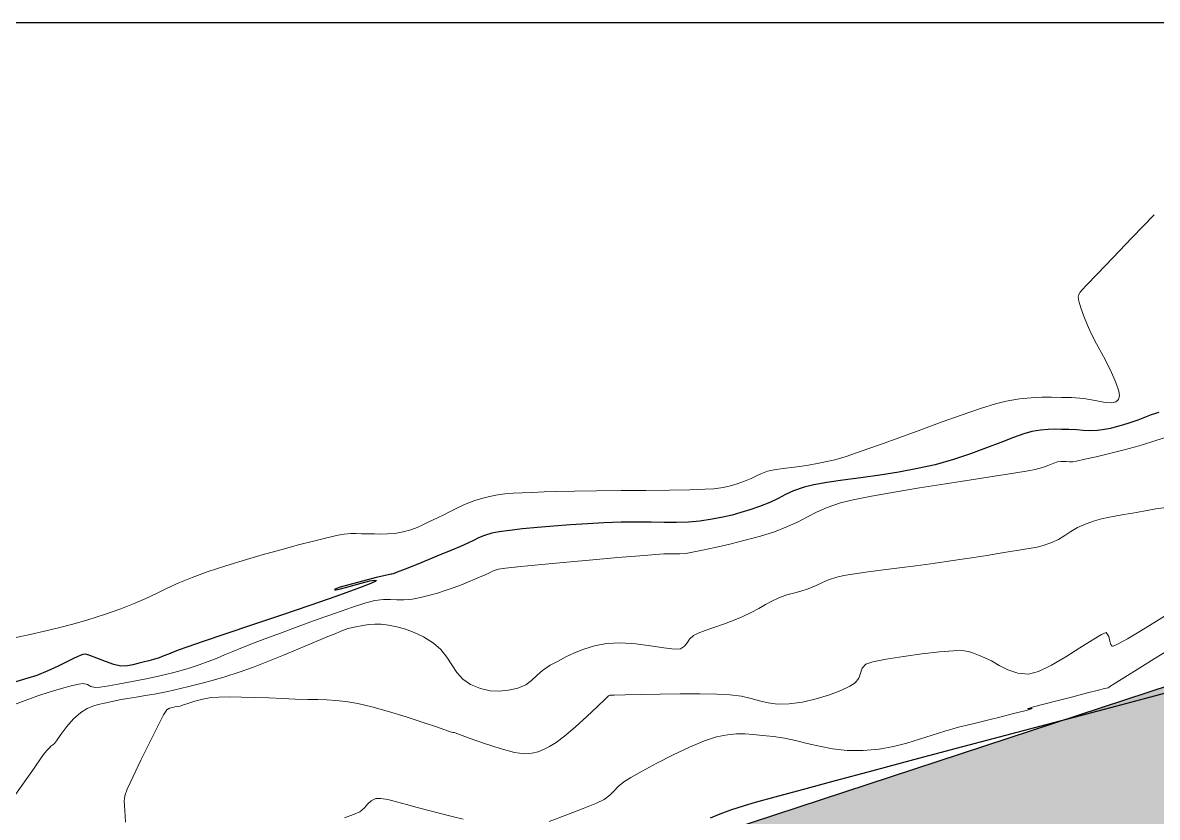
# Model space of a CAD drawing. Header units: metres. Extents: x 2662 to 3279, y 1027 to 1511.
# Drawn here: x 2853 to 2917.3, y 1402.9 to 1448 of the extents above; entities that cross this region are included whole.
import ezdxf

# ---------------------------------------------------------------- set-up
doc = ezdxf.new("R2010")
doc.units = ezdxf.units.M
doc.header["$LTSCALE"] = 1000
doc.layers.add('01 main point', color=1, linetype='Continuous')
doc.layers.add('BREAKWATER', color=210, linetype='Continuous')
doc.layers.add('CONT-MJR', color=251, linetype='Continuous', lineweight=30)
doc.layers.add('CONT-MNR', color=252, linetype='Continuous', lineweight=9)

# ---------------------------------------------------------------- blocks, each defined once
blk = doc.blocks.new('Break Water Opsi 1')
at = {"transparency": 33554636}
h = blk.add_hatch(dxfattribs=at)
h.set_pattern_fill('GRAVEL', scale=3)
h.set_pattern_definition([(228.012787504, (2.163700201166794, 1.297844943910604), (-24.00000000000018, -27.00000000000001), [0.403608, -39.9572641412211]), (184.969740728, (1.893700201166794, 0.9978449439106045), (35.99999999999993, 3.000000000000105), [0.692604, -68.56777428368999]), (132.510447078, (1.203700201166794, 0.9378449439106045), (30.00000000000035, -32.99999999999959), [0.488364, -48.3480977882991]), (267.273689006, (0.03370020116679373, 0.1878449439106045), (3.000000000000073, 60.00000000000006), [0.6307139999999997, -62.44067412488698]), (292.833654178, (0.003700201166793704, -0.4421550560893956), (-14.99999999999996, 36.00000000000009), [0.6184649999999997, -61.22811938426488]), (357.273689006, (0.2437002011667937, -1.012155056089396), (-60.00000000000006, 3.000000000000076), [0.6307139999999997, -62.44067412488698]), (37.6942404667, (0.8737002011667936, -1.042155056089396), (-38.99999999999999, -29.99999999999992), [0.8340869999999999, -82.574545646748]), (72.2553283749, (1.533700201166794, -0.5321550560893957), (21.00000000000008, 66.00000000000001), [0.7874639999999996, -77.95896449044015]), (121.429565615, (1.773700201166794, 0.2178449439106043), (-24.00000000000006, 38.99999999999996), [0.63285, -62.65221932918699]), (175.236358309, (1.443700201166794, 0.7578449439106043), (32.99999999999995, -3.000000000000114), [0.722496, -35.4022877363769]), (222.397437798, (0.7237002011667937, 0.8178449439106044), (-35.99999999999989, -32.99999999999991), [0.9343440000000001, -92.5001250143847]), (138.814074834, (3.003700201166794, 0.1578449439106042), (-21.0000000000001, 18), [0.3189029999999998, -31.57153443820409]), (171.46923439, (2.763700201166794, 0.3678449439106042), (38.99999999999999, -5.999999999999986), [0.606711, -60.06453424847101]), (225, (2.163700201166794, 0.4578449439106045), (-3.33066907387547e-16, -2.999999999999799), [0.4242629999999999, -3.8183776871193]), (203.198590514, (1.953700201166794, 0.8178449439106044), (14.99999999999997, 5.999999999999926), [0.228474, -22.6188453175917]), (291.801409486, (1.743700201166793, 0.7278449439106045), (-2.999999999999052, 9.000000000000307), [0.323109, -15.8323854214035]), (30.96375653209999, (1.863700201166794, 0.4278449439106042), (9.00000000000016, 5.999999999999939), [0.524787, -16.9680686845359]), (161.565051177, (2.313700201166794, 0.6978449439106047), (6.000000000000035, -2.99999999999993), [0.3794729999999999, -9.107359980505194]), (16.389540334, (0.003700201166793704, 0.7278449439106045), (29.9999999999999, 9.000000000000131), [0.5316, -52.6285354400082]), (70.3461759419, (0.5137002011667937, 0.8778449439106044), (-12.00000000000366, -33.00000000001019), [0.445983, -44.152223241957]), (293.198590514, (2.313700201166794, 1.297844943910604), (-5.999999999999911, 14.99999999999997), [0.456945, -22.3903743175917]), (343.610459666, (2.493700201166793, 0.8778449439106044), (-29.9999999999999, 9.000000000000131), [0.5315999999999996, -52.62853544000698]), (339.44395478, (0.003700201166793704, -1.132155056089396), (-15.00000000000011, 6.000000000000073), [0.5126399999999997, -25.11937123595249]), (294.775140569, (0.4837002011667937, -1.312155056089396), (-15.00000000000002, 33.00000000000001), [0.429534, -42.523929189828]), (66.8014094864, (2.343700201166794, -1.702155056089396), (5.999999999999943, 14.99999999999991), [0.456945, -22.3903743175917]), (17.3540246363, (2.523700201166794, -1.282155056089396), (-38.99999999999993, -11.99999999999989), [0.502893, -49.78627084272]), (69.44395478040002, (0.8737002011667936, -1.702155056089396), (-6.000000000000021, -14.99999999999986), [0.2563199999999998, -25.37569123595249]), (101.309932474, (2.163700201166794, -1.702155056089396), (-2.999999999999892, 12.00000000000004), [0.15297, -15.1440885407784]), (165.963756532, (2.133700201166794, -1.552155056089396), (8.999999999999876, -3.000000000000004), [0.618465, -11.7508518768531]), (186.009005957, (1.533700201166794, -1.402155056089396), (30.00000000000014, 2.999999999999949), [0.57315, -56.74176952362841]), (303.690067526, (1.863700201166794, 0.1578449439106042), (-2.999999999999962, 5.999999999999957), [0.4326659999999998, -10.383987826392]), (353.157226587, (2.103700201166793, -0.2021550560893957), (51.00000000000004, -6.000000000000158), [0.755382, -74.7826878720849]), (60.9453959009, (2.853700201166793, -0.2921550560893957), (-11.99999999999993, -20.99999999999993), [0.308868, -30.578022422961]), (90, (3.003700201166794, -0.0221550560893955), (-3, 3), [0.18, -2.82]), (120.256437164, (1.473700201166794, -1.312155056089396), (12.00000000000003, -21.00000000000002), [0.416772, -41.2605599683494]), (48.01278750420001, (1.263700201166794, -0.9521550560893957), (24, 26.99999999999993), [0.8072159999999999, -39.5536561412211]), (0, (1.803700201166794, -0.3521550560893956), (3, 3), [0.78, -2.22]), (325.3048464690001, (2.583700201166794, -0.3521550560893956), (30.00000000000042, -20.99999999999947), [0.4743419999999999, -46.95982290252598]), (254.054604099, (2.973700201166793, -0.6221550560893956), (-3.000000000000113, -12.00000000000001), [0.436806, -21.4035236678415]), (207.645975364, (2.853700201166793, -1.042155056089396), (-56.99999999999985, -30.00000000000014), [0.711195, -70.40842254677818]), (175.42607874, (2.223700201166793, -1.372155056089396), (-38.99999999999986, 3.000000000000004), [0.752397, -74.48722022390669])])
edge = h.paths.add_edge_path()
edge.add_line((434236.985670043, 132320.7710872445), (434220.090899719, 132319.8673447533))
edge.add_line((434220.090899719, 132319.8673447533), (434185.311480811, 132310.9440993421))
edge.add_line((434185.311480811, 132310.9440993421), (434093.624341269, 132280.8143879171))
edge.add_arc((434096.9595709826, 132273.0920693961), 8.411775114783595, 113.359267861174, 282.6469947045569)
edge.add_line((434098.8012755348, 132264.8843848917), (434190.0131028563, 132294.8578679883))
edge.add_line((434190.0131028563, 132294.8578679883), (434222.644467291, 132303.2299938631))
edge.add_line((434222.644467291, 132303.2299938631), (434234.179722315, 132303.8470428027))
edge.add_line((434234.179722315, 132303.8470428027), (434387.1344768549, 132242.3919128821))
edge.add_line((434387.1344768549, 132242.3919128821), (434387.2182876185, 132248.0700364875))
edge.add_line((434387.2182876185, 132248.0700364875), (434235.0675744319, 132309.2021135813))
edge.add_line((434235.0675744319, 132309.2021135813), (434221.8364727757, 132308.4943496672))
edge.add_line((434221.8364727757, 132308.4943496672), (434188.525425433, 132299.9478397003))
edge.add_line((434188.525425433, 132299.9478397003), (434097.5862162843, 132270.0574223494))
edge.add_arc((434097.4376883176, 132271.8525226088), 1.801234437335475, 122.122792458963, 274.7299224599745, ccw=False)
edge.add_line((434096.4799079776, 132273.3780068986), (434187.5429969459, 132303.3091417742))
edge.add_line((434187.5429969459, 132303.3091417742), (434221.302891492, 132311.9708110473))
edge.add_line((434221.302891492, 132311.9708110473), (434235.6538918677, 132312.7384810766))
edge.add_line((434235.6538918677, 132312.7384810766), (434388.5231546611, 132251.3177005713))
edge.add_line((434388.5231546611, 132251.3177005713), (434393.6674192219, 132257.8185018153))
edge.add_line((434393.6674192219, 132257.8185018153), (434236.985670043, 132320.7710872445))
edge = h.paths.add_edge_path()
edge.add_line((434036.490350245, 132263.1858932888), (433967.0857589357, 132256.4281898427))
edge.add_line((433967.0857589357, 132256.4281898427), (433969.3363691585, 132248.6597292963))
edge.add_line((433969.3363691585, 132248.6597292963), (434037.7724654429, 132255.3231334743))
edge.add_arc((434037.5700973622, 132253.54515385), 1.789459243617594, -72.38423380495408, 83.50658869991548, ccw=False)
edge.add_line((434038.1116452975, 132251.8396069528), (433969.675549013, 132245.1762027747))
edge.add_line((433969.675549013, 132245.1762027747), (433969.5465861936, 132239.8385825571))
edge.add_line((433969.5465861936, 132239.8385825571), (434038.692864848, 132246.5711349248))
edge.add_arc((434037.0793247843, 132254.810603985), 8.39597295916424, 281.0800476892767, 454.0225824890141)
at = {"layer": 'BREAKWATER', "color": 3, "elevation": 2.493704979584648}
blk.add_lwpolyline([(434093.9975104227, 132280.9305033321), (434185.311480811, 132310.9440993421), (434220.090899719, 132319.8673447533), (434236.985670043, 132320.7710872445), (434393.6674192219, 132257.8185018153)], dxfattribs=at)

msp = doc.modelspace()

# ---------------------------------------------------------------- linework, layer by layer
at = {"layer": '01 main point'}
msp.add_lwpolyline([(2684.596015296377, 1092.671432531455), (3187.114483453787, 1092.671432531455), (3187.114483453787, 1448.023777871337), (2684.596015296377, 1448.023777871337)], close=True, dxfattribs=at)
at = {"layer": 'CONT-MJR', "flags": 128}
for points, elevation in [([(2917.404133982199, 1425.911862884047), (2916.976157391501, 1425.769798565346), (2916.594542113481, 1425.620166374817), (2916.209047152194, 1425.470137193664), (2915.769431511638, 1425.326881902855), (2915.337834975681, 1425.199890343279), (2914.981304835585, 1425.093257721611), (2914.656961356754, 1425.006062968033), (2914.321924804301, 1424.937385012842), (2913.933315443573, 1424.886302785871), (2913.477770244003, 1424.86694805392), (2913.119394569308, 1424.893095814138), (2912.759244518121, 1424.931346302717), (2912.298376189486, 1424.948299755963), (2911.888903770828, 1424.950674259492), (2911.508658200967, 1424.955393795138), (2911.123795967199, 1424.947264435566), (2910.700473556585, 1424.911092253208), (2910.204847455955, 1424.831683320382), (2909.746238105347, 1424.705037467337), (2909.155547705071, 1424.492168055479), (2908.446784625935, 1424.216337412227), (2907.633957238576, 1423.900807864712), (2906.731073913746, 1423.568841740121), (2905.75214302208, 1423.243701365932), (2904.711172934213, 1422.948649069217), (2903.724748904991, 1422.725956705962), (2902.663683409627, 1422.531129264195), (2901.573570735519, 1422.359374074945), (2900.500005170178, 1422.205898469178), (2899.488581000826, 1422.065909778156), (2898.584892515092, 1421.934615332847), (2897.834534000197, 1421.807222464219), (2897.283099743711, 1421.678938503474), (2896.683855542447, 1421.468464039131), (2896.222839410067, 1421.253708697254), (2895.808610702107, 1421.034104650996), (2895.349728774162, 1420.809084073912), (2894.754752982116, 1420.578079139271), (2894.209043242095, 1420.394968185555), (2893.704053882858, 1420.233927108387), (2893.204237347235, 1420.091927610959), (2892.674046078405, 1419.965941396406), (2892.077932519313, 1419.852940168329), (2891.380349113256, 1419.749895629745), (2890.726609989534, 1419.688910461827), (2890.057942426821, 1419.666555504237), (2889.358454669825, 1419.668965680738), (2888.612254963721, 1419.682275915266), (2887.803451553219, 1419.692621131525), (2886.91615268326, 1419.686136253217), (2885.934466598729, 1419.64895620428), (2885.002149287436, 1419.594041731189), (2884.038553307414, 1419.530457435273), (2883.078998112235, 1419.459925019862), (2882.158803156227, 1419.384166188403), (2881.31328789296, 1419.304902644052), (2880.577771776355, 1419.2238560902), (2879.987574260448, 1419.142748230234), (2879.578014798811, 1419.063300767429), (2879.154677400714, 1418.93598118405), (2878.827436065591, 1418.80076558304), (2878.534604124084, 1418.65316054549), (2878.214494906947, 1418.488672652146), (2877.805421744705, 1418.302808484102), (2877.248717207344, 1418.073332552139), (2876.465909969876, 1417.754047079749), (2875.602666199497, 1417.403540272654), (2874.804652063524, 1417.080400336515), (2874.217533729155, 1416.843215476702), (2873.986977363586, 1416.750573898996), (2873.910959991276, 1416.746134560653), (2873.858440665003, 1416.745851832015), (2873.617611273075, 1416.688316894734), (2873.018929139535, 1416.542388446901), (2872.242686211771, 1416.347331782784), (2871.469174436991, 1416.142412196185), (2870.973487636074, 1415.997761500456), (2870.734122157212, 1415.913716185353), (2870.659227644092, 1415.874037194629), (2870.6515121361, 1415.860045432094), (2870.665585674345, 1415.850128426896), (2870.751988931092, 1415.854148425725), (2871.001293756416, 1415.908717198104), (2871.484506648557, 1416.041011775941), (2872.175247221893, 1416.235485707041), (2872.662328591278, 1416.356648924276), (2872.916791386261, 1416.396375882478), (2873.007707866432, 1416.38740929383), (2873.024360389448, 1416.370071381544), (2873.014679243962, 1416.355097769391), (2872.921698170073, 1416.302253348385), (2872.613309054052, 1416.170576206331), (2871.929173356911, 1415.910704679186), (2870.726110471644, 1415.479374794503), (2869.254173034976, 1414.967308126138), (2867.639439818099, 1414.414775352964), (2866.007989591976, 1413.862047154088), (2864.485901127568, 1413.349394208325), (2863.199253196012, 1412.917087194782), (2862.274124568327, 1412.605396792332), (2861.836594015475, 1412.454593680023), (2861.502735850691, 1412.322452350209), (2861.231455464788, 1412.206811234452), (2860.980404582805, 1412.10182533551), (2860.70723492978, 1412.001649655965), (2860.384578938886, 1411.899160414857), (2860.124101626278, 1411.830495902376), (2859.793658460315, 1411.7549853263), (2859.502100191544, 1411.674749955749), (2859.219000352371, 1411.591354189596), (2858.910404286055, 1411.53265983365), (2858.542357335914, 1411.526528693542), (2858.145490823546, 1411.610990631317), (2857.664610904932, 1411.778501496864), (2857.182479541282, 1411.970899435905), (2856.781858693807, 1412.130022594453), (2856.545510323775, 1412.197709118288), (2856.373601700528, 1412.180688012605), (2856.236085876647, 1412.129828860498), (2856.067153865703, 1412.058342517975), (2855.849976642755, 1411.956657724843), (2855.472791345906, 1411.766636370429), (2854.975279953679, 1411.521514618343), (2854.397124444425, 1411.254528631612), (2853.778006796259, 1410.998914573672), (2853.2597216852, 1410.830172808531), (2852.387844822427, 1410.575287601891)], -5), ([(2917.98300515089, 1410.037809534328), (2916.657816334365, 1409.687177579074), (2914.951295560021, 1409.235833402121), (2912.943423437507, 1408.704660628728), (2910.714180576178, 1408.114542883859), (2908.34354758574, 1407.486363792656), (2905.911505075433, 1406.841006980083), (2903.498033654904, 1406.19935607134), (2901.183113933511, 1405.582294691393), (2899.046726520842, 1405.010706465264), (2897.16885202637, 1404.505475017979), (2895.629471059509, 1404.087483974678), (2894.508564229734, 1403.777616960384), (2893.886112146632, 1403.596757600181), (2893.119419605267, 1403.341863878517), (2892.502405524806, 1403.114497064069), (2891.960431420855, 1402.900171246244)], -1)]:
    msp.add_lwpolyline(points, dxfattribs=dict(at, elevation=elevation))
at = {"layer": 'CONT-MNR', "flags": 128}
for points, elevation in [([(2917.142529303556, 1437.126047254055), (2917.128733615972, 1437.111770271596), (2915.892728613921, 1435.830345978243), (2914.791940460854, 1434.686703397466), (2913.902208511775, 1433.759473595458), (2913.299372121807, 1433.12728763818), (2913.059270646015, 1432.868776591767), (2912.950265318969, 1432.730119490628), (2912.872911877056, 1432.610869704959), (2912.833707559562, 1432.456013919883), (2912.870319657434, 1432.223944613691), (2912.98784753261, 1431.847244633925), (2913.157409536535, 1431.375433635995), (2913.350124020711, 1430.858031275256), (2913.548781996883, 1430.433354645366), (2913.877472195948, 1429.812902042449), (2914.26897789532, 1429.079282555244), (2914.656082372064, 1428.315105272904), (2914.971568903361, 1427.602979284285), (2915.127223569899, 1427.126268732692), (2915.164951258687, 1426.850736779375), (2915.144411657936, 1426.716009977371), (2915.118821238458, 1426.665317544695), (2915.07187137776, 1426.608028483674), (2914.957190839689, 1426.524002591536), (2914.73723102745, 1426.463967015249), (2914.365701636531, 1426.478069192012), (2913.799609763547, 1426.584744909992), (2913.151752468547, 1426.70965041131), (2912.455571721016, 1426.766308086323), (2911.881995615898, 1426.769108423769), (2911.325813119473, 1426.777675477769), (2910.760855083469, 1426.776528040277), (2910.160952359903, 1426.75018490331), (2909.499935800442, 1426.683164859113), (2908.751636257045, 1426.559986699528), (2908.135262571274, 1426.402137593755), (2907.285524771082, 1426.134099584578), (2906.260302389505, 1425.782584918236), (2905.117474959755, 1425.374305841261), (2903.914922015042, 1424.935974599949), (2902.710523088345, 1424.494303440714), (2901.562157712876, 1424.076004609796), (2900.527705421554, 1423.70779035384), (2899.665045747882, 1423.41637291897), (2899.032058224663, 1423.228464551658), (2898.21316908393, 1423.045207526865), (2897.435248854162, 1422.910300492756), (2896.722126972511, 1422.809790753042), (2896.097632876247, 1422.729725611202), (2895.585596002521, 1422.656152370658), (2895.20984578866, 1422.575118335236), (2894.83736116148, 1422.439407570501), (2894.55763289245, 1422.300140825547), (2894.278762578963, 1422.156747431184), (2893.908851818006, 1422.008656717992), (2893.496649335778, 1421.871679525279), (2893.111013672081, 1421.75850107612), (2892.690211144857, 1421.66386227756), (2892.172508071758, 1421.582504036468), (2891.68481699546, 1421.552220667228), (2890.811755205504, 1421.528278701687), (2889.656031540652, 1421.509079028484), (2888.320354839204, 1421.493022536491), (2886.907433939515, 1421.478510114229), (2885.519977680232, 1421.46394265057), (2884.26069489977, 1421.447721034153), (2883.232294436601, 1421.428246153965), (2882.537485129199, 1421.403918898412), (2881.865069625956, 1421.375253264657), (2881.299319974437, 1421.359944677427), (2880.795482936605, 1421.341236447081), (2880.308805274427, 1421.302371884153), (2879.794533749576, 1421.226594298826), (2879.207915124308, 1421.097147001633), (2878.619444499723, 1420.92160248056), (2878.11381419911, 1420.724939533839), (2877.667566818068, 1420.516510937227), (2877.257244951906, 1420.305669466073), (2876.85939119599, 1420.101767896248), (2876.450548145745, 1419.914159003044), (2876.008982449594, 1419.716359296969), (2875.657388007617, 1419.543651939234), (2875.335654193767, 1419.392232705005), (2874.983670381828, 1419.258297369156), (2874.541325945639, 1419.13804170662), (2874.069089597148, 1419.054493337676), (2873.654632762306, 1419.020400367658), (2873.278648886363, 1419.016539299783), (2872.921831414219, 1419.023686636802), (2872.564873791066, 1419.022618881699), (2872.179674375103, 1419.024905453184), (2871.878212468872, 1419.042582743607), (2871.578705520717, 1419.048440366382), (2871.199370979098, 1419.015267935097), (2870.866217609319, 1418.950876865051), (2870.29448301572, 1418.819462010618), (2869.530409886268, 1418.631317456234), (2868.620240908697, 1418.396737285696), (2867.61021877115, 1418.126015583383), (2866.54658616142, 1417.829446433209), (2865.475585767416, 1417.517323919436), (2864.443460277281, 1417.199942126269), (2863.496452378748, 1416.887595137795), (2862.587924235267, 1416.554836646809), (2861.829266092041, 1416.241920535492), (2861.170374682521, 1415.942791836899), (2860.561146740044, 1415.651395584438), (2859.951478998118, 1415.361676811222), (2859.291268190135, 1415.067580550657), (2858.53041104949, 1414.763051835917), (2857.618804309516, 1414.442035700175), (2856.672014353912, 1414.142772494331), (2855.813763480516, 1413.896914307591), (2855.006182294105, 1413.688523781467), (2854.211401399573, 1413.501663556885), (2853.391551401698, 1413.320396275299), (2852.50876290549, 1413.128784577925)], -6), ([(2917.757374460401, 1424.489573323032), (2917.014024597359, 1424.241521197236), (2916.287344125855, 1424.02033103663), (2915.445403846969, 1423.79117455611), (2914.61192620109, 1423.580480140266), (2913.844702806963, 1423.397930854563), (2913.201525283336, 1423.253209764584), (2912.740185248839, 1423.155999935562), (2912.518474322277, 1423.115984432962), (2912.330646432993, 1423.117552054794), (2912.141180657897, 1423.130291425604), (2911.987920403247, 1423.131721779103), (2911.838932268379, 1423.128162227028), (2911.658058654865, 1423.103379941235), (2911.452671590435, 1423.038883032433), (2911.161363896447, 1422.925779434833), (2910.801460828864, 1422.792839501674), (2910.39028764388, 1422.668833586717), (2909.988396368803, 1422.594338750971), (2909.188162402889, 1422.465947728701), (2908.080505745368, 1422.294362201918), (2906.756346395297, 1422.090283852634), (2905.306604351615, 1421.864414362742), (2903.822199613553, 1421.627455414079), (2902.394052180111, 1421.390108688715), (2901.113082050461, 1421.163075868603), (2900.070209223718, 1420.957058635696), (2899.356353698763, 1420.782758671655), (2898.596643636351, 1420.522638709906), (2897.995244192308, 1420.258200418127), (2897.47355044406, 1419.988955677002), (2896.952957468747, 1419.714416366692), (2896.354860343678, 1419.434094367763), (2895.600654146167, 1419.147501560433), (2894.81125265092, 1418.900562178907), (2893.952297457726, 1418.662601149855), (2893.080187827522, 1418.442470356803), (2892.251323021133, 1418.249021683859), (2891.522102299611, 1418.091107014722), (2890.948924923897, 1417.977578233152), (2890.588190154812, 1417.917287223022), (2890.238102587929, 1417.887733520222), (2889.962393798748, 1417.890298824738), (2889.685397665889, 1417.900534900177), (2889.331448068318, 1417.893993510089), (2888.874993216886, 1417.85928577986), (2887.964678828371, 1417.783136015855), (2886.732215657538, 1417.676731644354), (2885.309314459154, 1417.551260091636), (2883.8276859881, 1417.417908784099), (2882.419040999142, 1417.28786514814), (2881.215090247219, 1417.172316610096), (2880.347544486983, 1417.082450596364), (2879.948114473372, 1417.029454533224), (2879.659951004432, 1416.933317373604), (2879.439653728738, 1416.823733757056), (2879.160295343724, 1416.691457965218), (2878.918274845636, 1416.5865689538), (2878.616281653113, 1416.453630760991), (2878.258261745969, 1416.301169835303), (2877.84816110396, 1416.137712625244), (2877.389925707014, 1415.971785579207), (2876.931729469098, 1415.81381139297), (2876.500178897287, 1415.669262056918), (2876.066868861089, 1415.539237962027), (2875.603394229954, 1415.424839498805), (2875.081349873216, 1415.327167058228), (2874.588344018556, 1415.277848549401), (2874.189542947103, 1415.282314497842), (2873.822878609294, 1415.302369218883), (2873.426282955158, 1415.29981702768), (2872.937687934841, 1415.236462239506), (2872.432883673812, 1415.103259998762), (2871.666087266697, 1414.858104945025), (2870.717565678059, 1414.533009616523), (2869.667585872346, 1414.15998655125), (2868.596414813829, 1413.771048286969), (2867.584319467073, 1413.398207361674), (2866.711566796234, 1413.073476313303), (2866.058423765992, 1412.828867679908), (2865.427468563371, 1412.583106258981), (2864.889368774136, 1412.359681009063), (2864.409942904545, 1412.153874128921), (2863.955009460856, 1411.960967817616), (2863.490386949327, 1411.77624427403), (2862.981893876334, 1411.59498569705), (2862.414033356878, 1411.410207214804), (2861.958987932826, 1411.274554463725), (2861.539001939817, 1411.164096188712), (2861.076319713727, 1411.054901135019), (2860.493185590195, 1410.923038047486), (2859.874835583613, 1410.787908827518), (2859.182359225523, 1410.644765923479), (2858.486420440603, 1410.509040995889), (2857.857683153356, 1410.396165705092), (2857.366811288694, 1410.32157171149), (2857.084468771121, 1410.300690675426), (2856.83784248412, 1410.368721509566), (2856.645440052728, 1410.472951982733), (2856.401336907175, 1410.530305028292), (2856.150206656427, 1410.498406686801), (2855.728067504183, 1410.402767460658), (2855.17390431126, 1410.252804011669), (2854.526701938476, 1410.057933001527), (2853.825445246649, 1409.827571092038), (2853.109119096654, 1409.571134944951), (2852.507500354724, 1409.345897864415)], -4), ([(2917.958304296887, 1420.546162183028), (2917.239387050387, 1420.43902666795), (2916.539653971674, 1420.320553643726), (2915.914432352815, 1420.207524723936), (2915.419049485469, 1420.11672152216), (2914.91392232495, 1420.030302658483), (2914.510149960754, 1419.961379924071), (2914.14465761365, 1419.884248922502), (2913.754370504407, 1419.773205257758), (2913.276213853735, 1419.602544533652), (2912.799671048938, 1419.385038915886), (2912.418560035584, 1419.157367297196), (2912.076307872251, 1418.929685371909), (2911.716341617574, 1418.71214883435), (2911.282088329956, 1418.514913378788), (2910.849860236746, 1418.368475540173), (2910.496187890879, 1418.278891141798), (2910.16482584027, 1418.219654811061), (2909.799528632661, 1418.164261175184), (2909.344050815794, 1418.08620486133), (2908.866092298761, 1418.000415734753), (2908.300342416506, 1417.906448095901), (2907.650698157783, 1417.803844613353), (2906.921056511462, 1417.692147955978), (2906.115314466529, 1417.570900792353), (2905.237369011796, 1417.439645791291), (2904.482300045899, 1417.332628446554), (2903.621023139392, 1417.218498307378), (2902.705749910673, 1417.100712648341), (2901.788691978551, 1416.982728744256), (2900.922060962067, 1416.868003869876), (2900.158068479504, 1416.759995299722), (2899.548926149901, 1416.662160308547), (2899.146845591952, 1416.577956171105), (2898.677474680065, 1416.424156443837), (2898.321533193403, 1416.26456596293), (2897.970403209968, 1416.094480065028), (2897.515466807933, 1415.909194086892), (2897.050838655791, 1415.760981705312), (2896.681406273739, 1415.665898123853), (2896.314711017068, 1415.564910968572), (2895.858294241246, 1415.398987865988), (2895.459805858495, 1415.215440638985), (2895.089970829954, 1415.014213284924), (2894.710201334906, 1414.79606281219), (2894.281909552577, 1414.561746229457), (2893.766507662133, 1414.312020544991), (2893.257772605283, 1414.102299185334), (2892.712629570043, 1413.903173754671), (2892.173122880805, 1413.716757478639), (2891.681296862021, 1413.545163582467), (2891.279195838025, 1413.390505291561), (2891.008864133269, 1413.254895831381), (2890.789187188259, 1413.05260003915), (2890.647560365381, 1412.840746968267), (2890.503144466201, 1412.647675213734), (2890.275100292171, 1412.501723370088), (2889.929493091941, 1412.486783765179), (2889.339933889975, 1412.560950549766), (2888.583706862933, 1412.67681074385), (2887.738096187123, 1412.786951366968), (2886.880386039265, 1412.843959439294), (2886.087860595783, 1412.800421980423), (2885.402115164382, 1412.665578674098), (2884.801327162887, 1412.48771423245), (2884.267653932969, 1412.277983218005), (2883.783252816006, 1412.04754019323), (2883.330281153379, 1411.807539720651), (2882.890896286814, 1411.569136362911), (2882.449387830972, 1411.278515117398), (2882.124031846876, 1410.982213625432), (2881.834841931587, 1410.701583446974), (2881.501831682747, 1410.457976142391), (2881.045014697766, 1410.272743272052), (2880.513134627136, 1410.152463538902), (2879.996899412537, 1410.09909805543), (2879.479269088012, 1410.127071996084), (2878.943203687492, 1410.250810535198), (2878.371663244906, 1410.484738846989), (2877.938469975138, 1410.781648731189), (2877.599635448655, 1411.160489230514), (2877.308882708951, 1411.588005589302), (2877.019934799405, 1412.030943051893), (2876.686514763626, 1412.4560468628), (2876.262345644936, 1412.830062266013), (2875.701857414794, 1413.181018932005), (2875.177588949445, 1413.437380019906), (2874.679445062588, 1413.618972776322), (2874.197330568043, 1413.745624447921), (2873.721150279393, 1413.837162281135), (2873.293035982059, 1413.893940298799), (2872.934566312527, 1413.907651463854), (2872.604816361446, 1413.885131432889), (2872.262861219176, 1413.833215862785), (2871.86777597625, 1413.758740410073), (2871.411956011957, 1413.650124188319), (2871.064077445189, 1413.527143309921), (2870.721167529176, 1413.381061299045), (2870.280253516509, 1413.203141679794), (2869.874743301886, 1413.039970220921), (2869.288154405133, 1412.792437020787), (2868.566701773029, 1412.486227131779), (2867.75660035212, 1412.147025606459), (2866.904065089008, 1411.800517497449), (2866.055310930474, 1411.472387857134), (2865.256552822945, 1411.188321738077), (2864.437468911229, 1410.923448600089), (2863.72484023607, 1410.710635612525), (2863.081358538474, 1410.535438055736), (2862.469715559272, 1410.383411209371), (2861.852603039471, 1410.240110353664), (2861.192712720133, 1410.091090768673), (2860.533310391823, 1409.954399567719), (2859.937485758447, 1409.849806773283), (2859.397666430449, 1409.765452029397), (2858.906280018505, 1409.689474980095), (2858.455754133231, 1409.610015269292), (2858.038516385131, 1409.515212541078), (2857.607705158297, 1409.412884045606), (2857.255428330157, 1409.33666375295), (2856.940697066136, 1409.249559773753), (2856.622522531717, 1409.114580218836), (2856.259915892325, 1408.894733199016), (2855.855817163595, 1408.54046581998), (2855.466244614275, 1408.090705864869), (2855.129826789721, 1407.641182460105), (2854.885192234883, 1407.287624731815), (2854.770969495002, 1407.125761806538), (2854.671216740097, 1407.050573289026), (2854.570662861631, 1406.976082677119), (2854.483684666279, 1406.889809114898), (2854.358432547305, 1406.75302099097), (2854.214522457331, 1406.581029696255), (2854.019896099809, 1406.311547235625), (2853.612913039512, 1405.7346454436), (2853.07030246267, 1404.960442455525), (2852.468793555686, 1404.099056406626)], -3), ([(2918.171681341074, 1414.639460014742), (2917.270375895604, 1414.071034383999), (2916.388821990112, 1413.524807074612), (2915.619145835516, 1413.064091914722), (2915.145865706493, 1412.799635426821), (2914.90496214677, 1412.68330063052), (2914.809727555547, 1412.652392982661), (2914.783931623736, 1412.65245335553), (2914.74021264474, 1412.673971967229), (2914.676964999583, 1412.752637812441), (2914.622799114323, 1412.931095059127), (2914.571205130661, 1413.201777271442), (2914.421242309093, 1413.421068183186), (2914.155959177994, 1413.320029967038), (2913.628238616161, 1413.002268122839), (2912.922867216053, 1412.550742534203), (2912.124631570186, 1412.048413084568), (2911.318318271077, 1411.578239657839), (2910.588713910954, 1411.223182137163), (2910.020605082448, 1411.066200406621), (2909.405785970389, 1411.117233165288), (2908.848041238612, 1411.30755097452), (2908.349224559845, 1411.565762861613), (2907.911189607344, 1411.820477854209), (2907.535790053661, 1412.000304979602), (2907.173754263959, 1412.140963308669), (2906.891244631027, 1412.261340730979), (2906.605667896975, 1412.353739152178), (2906.234430804324, 1412.410460478491), (2905.768464653635, 1412.397280205721), (2904.967602330783, 1412.32634661857), (2903.970372272887, 1412.212827845166), (2902.915302917128, 1412.071892013521), (2901.940922700624, 1411.918707251704), (2901.185760060499, 1411.768441687901), (2900.788343434047, 1411.636263450123), (2900.580242209194, 1411.39799321342), (2900.485145484678, 1411.118458936379), (2900.391934447339, 1410.830662975185), (2900.189490284246, 1410.567607686021), (2899.877670837798, 1410.376248521537), (2899.369754779268, 1410.141837369981), (2898.718854869308, 1409.894505408573), (2897.978083868277, 1409.664383814767), (2897.200554536771, 1409.481603765783), (2896.439379635382, 1409.376296438956), (2895.783575473818, 1409.367963440814), (2895.246264579123, 1409.436642930416), (2894.766719037957, 1409.553270914573), (2894.284210936515, 1409.688783399625), (2893.73801236163, 1409.814116392207), (2893.067395399557, 1409.900205898778), (2892.343966623302, 1409.931910166963), (2891.373660371056, 1409.944809120537), (2890.262041971669, 1409.943336455831), (2889.114676754455, 1409.931925869353), (2888.037130048381, 1409.915011057378), (2887.134967182355, 1409.897025716297), (2886.513753485632, 1409.882403542618), (2886.279054287238, 1409.875578232731), (2886.226602051523, 1409.852708489964), (2886.175815681868, 1409.825485347926), (2886.001815165974, 1409.657057553394), (2885.563042247318, 1409.234565236063), (2884.962657576426, 1408.667692279773), (2884.303821803768, 1408.066122568484), (2883.689695580163, 1407.539539986096), (2883.223439555964, 1407.197628416509), (2882.838925218733, 1406.968668089928), (2882.513428293109, 1406.79154316107), (2882.200455361278, 1406.664034539989), (2881.85351300548, 1406.583923136447), (2881.426107807724, 1406.548989860205), (2880.855957873048, 1406.628828414697), (2880.051152740488, 1406.845268426327), (2879.162323355965, 1407.130986644285), (2878.340100665343, 1407.41865981799), (2877.735115614195, 1407.640964696339), (2877.497999148617, 1407.730578028694), (2877.432089841691, 1407.747428473066), (2877.369135199347, 1407.761355811595), (2877.290243906667, 1407.779622108715), (2877.068918530537, 1407.856332975304), (2876.496983396936, 1408.052891060342), (2875.677468353299, 1408.328233359828), (2874.713403247412, 1408.64129686994), (2873.707817926595, 1408.951018586386), (2872.763742238399, 1409.216335505635), (2871.984206030552, 1409.396184623339), (2871.293462963832, 1409.510349305677), (2870.726007501245, 1409.575247485055), (2870.218769100785, 1409.606481780803), (2869.708677219983, 1409.619654812482), (2869.132661316776, 1409.630369199595), (2868.427650848927, 1409.654227561764), (2867.708194687205, 1409.686526825982), (2866.932688828615, 1409.71940549531), (2866.142632533213, 1409.748458028694), (2865.379525061172, 1409.769278885079), (2864.684865672431, 1409.777462523353), (2864.100153627455, 1409.768603402869), (2863.666888186067, 1409.73829598234), (2863.18496037356, 1409.652778094033), (2862.727550023642, 1409.533976358983), (2862.333638746465, 1409.410018318954), (2862.042208151949, 1409.309031515363), (2861.892239850014, 1409.259143489918), (2861.748416243469, 1409.234426994556), (2861.605494754737, 1409.206790928477), (2861.469857206102, 1409.18173079051), (2861.303505007526, 1409.139778597902), (2861.139670872478, 1409.044284453829), (2860.964089057582, 1408.750399246909), (2860.614696938427, 1408.080584017424), (2860.162741962296, 1407.179694242582), (2859.679471576469, 1406.192585399646), (2859.236133228172, 1405.264112965767), (2858.903974364627, 1404.53913241815), (2858.754242433118, 1404.162499233945), (2858.72050817008, 1403.865544862735), (2858.742926948761, 1403.61874370828), (2858.763545905588, 1403.308968305219), (2858.777889501128, 1403.010264151711), (2858.800433632684, 1402.675851128511)], -2), ([(2918.264376914943, 1412.624558607097), (2917.296688593516, 1412.037471123661), (2916.324854999722, 1411.432879230512), (2915.47395420866, 1410.895280223961), (2914.869064295547, 1410.509171400433), (2914.635263336065, 1410.359050056471), (2914.586054149549, 1410.328233841962), (2914.536096315423, 1410.299193832771), (2914.430200085159, 1410.270634581374), (2914.254735708992, 1410.22593204128), (2913.983305600238, 1410.156732081999), (2913.358560787979, 1409.997502757508), (2912.524585095524, 1409.784285095909), (2911.625462346185, 1409.553120125124), (2910.805276363156, 1409.340048873021), (2910.302786377956, 1409.20683891982), (2910.063965354288, 1409.140768685126), (2909.987777809321, 1409.117159752273), (2909.978049989905, 1409.112351637489), (2909.985743890283, 1409.106497693322), (2910.032387384562, 1409.105673786466), (2910.137855827633, 1409.116843604929), (2910.225372172426, 1409.113441992939), (2910.092376420506, 1409.070350486591), (2909.723063426266, 1408.971810784637), (2909.166348799597, 1408.829340656094), (2908.471148150332, 1408.65445787027), (2907.686377088306, 1408.458680195889), (2906.860951223468, 1408.253525402494), (2906.043786165769, 1408.050511258984), (2905.276414627849, 1407.837135992576), (2904.550536813097, 1407.604390803182), (2903.840319567184, 1407.369032918922), (2903.119929735781, 1407.147819567744), (2902.363534164498, 1406.957507977825), (2901.545299698947, 1406.814855377054), (2900.639393184857, 1406.736618993552), (2899.728883593342, 1406.744967755319), (2898.904340343491, 1406.832959000119), (2898.151180952903, 1406.973682570601), (2897.454822939005, 1407.1402283093), (2896.800683819222, 1407.305686058632), (2896.17418111104, 1407.443145661363), (2895.560732331883, 1407.525696960026), (2894.920222809479, 1407.58414672028), (2894.390891841263, 1407.640722188439), (2893.919796578352, 1407.678707475638), (2893.453994171809, 1407.68138669278), (2892.940541772928, 1407.63204395059), (2892.326496532593, 1407.513963360087), (2891.634093930827, 1407.2921508065), (2890.781941855442, 1406.933325557368), (2889.853937188395, 1406.491065287245), (2888.933976811472, 1406.018947670508), (2888.105957606632, 1405.570550381885), (2887.453776455716, 1405.199451095871), (2887.061330240626, 1404.95922748696), (2886.734497578115, 1404.696135919988), (2886.507132590049, 1404.449300792282), (2886.277215896406, 1404.208517100177), (2885.942728117282, 1403.963579839833), (2885.505689268116, 1403.754251407848), (2884.757946211844, 1403.444443193944), (2883.823222417442, 1403.082136743217), (2882.825241353071, 1402.715313600357)], -1), ([(2877.958189870987, 1402.837776103445), (2877.331861945683, 1402.997202265989), (2876.670591877772, 1403.162370287445), (2876.000904041458, 1403.326011153617), (2875.347831676655, 1403.495483148242), (2874.731022930237, 1403.669541258462), (2874.168924537952, 1403.82801152531), (2873.679983235138, 1403.950719989468), (2873.282645757426, 1404.017492691851), (2872.995358840096, 1404.008155673374), (2872.724316042614, 1403.886575593827), (2872.536886425572, 1403.702951661059), (2872.354110888903, 1403.485433939942), (2872.097030332719, 1403.262172495112), (2871.738189137074, 1403.097519211685), (2871.227014567178, 1402.921505592337)], -1)]:
    msp.add_lwpolyline(points, dxfattribs=dict(at, elevation=elevation))

# ---------------------------------------------------------------- block references
at = {"layer": 'BREAKWATER'}
msp.add_blockref('Break Water Opsi 1', (-431232.7802652827, -130889.1586999811, 1.424459173232669), dxfattribs=at)

doc.saveas('drawing.dxf')
